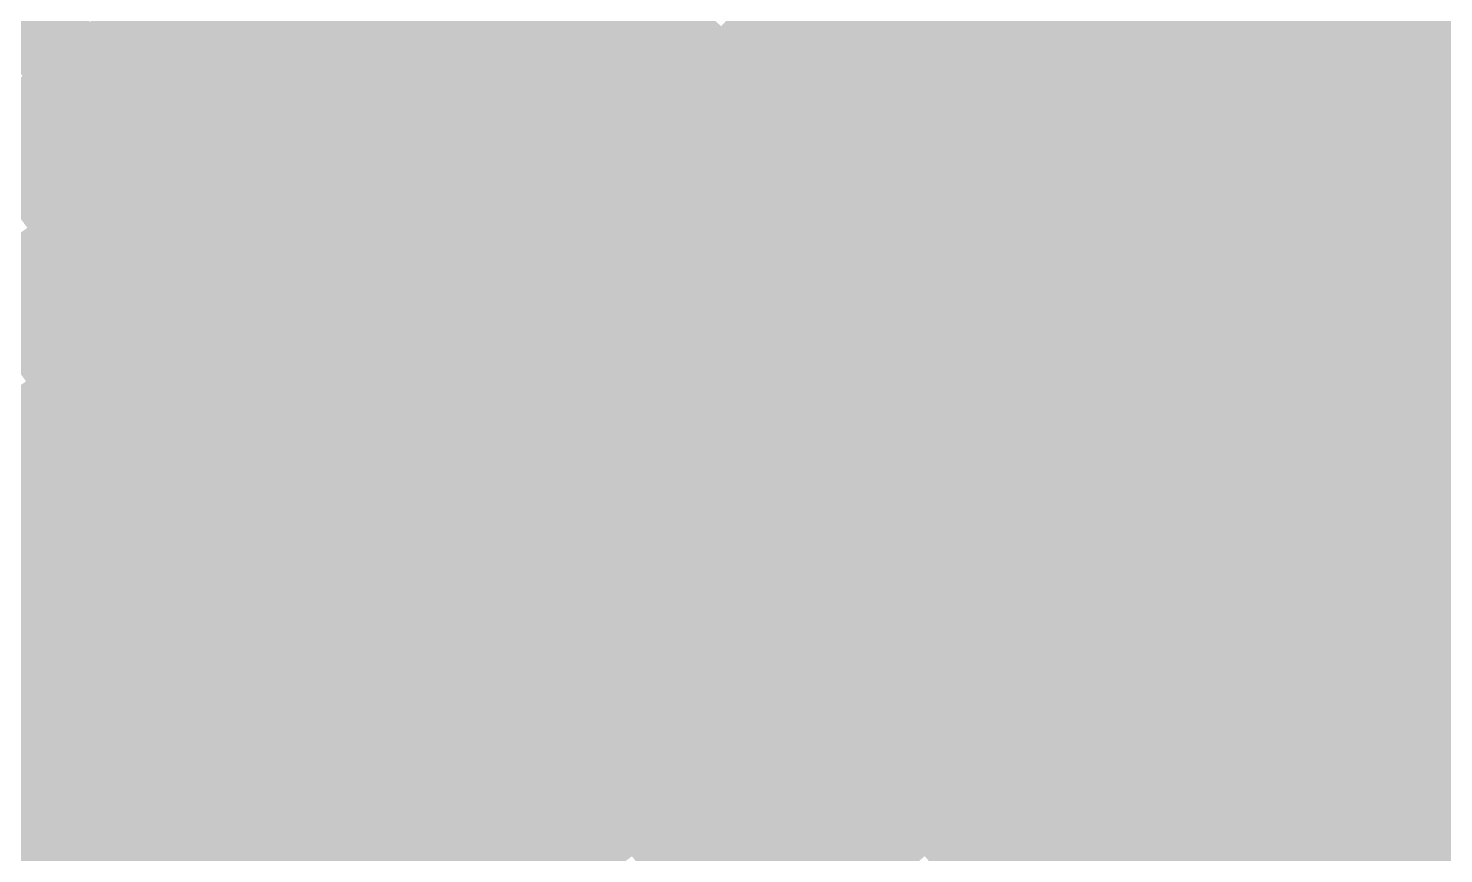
# Model space of a CAD drawing. Header units: inches. Extents: x -266 to 784, y -170 to 213.
# Drawn here: x 35.16 to 58.02, y -57.51 to -44.16 of the extents above; entities that cross this region are included whole.
import ezdxf

# ---------------------------------------------------------------- set-up
doc = ezdxf.new("R2010")
doc.units = ezdxf.units.IN
doc.header["$MEASUREMENT"] = 0

msp = doc.modelspace()

# ---------------------------------------------------------------- linework, layer by layer
at = {"color": 224, "true_color": 0xaf006b}
msp.add_solid([(57.027735, -42.294651), (57.830942, -42.89035), (55.972596, -43.681443), (56.760943, -44.296675)], dxfattribs=at)
at = {"color": 226, "true_color": 0x800061}
msp.add_solid([(42.426407, -42.426407), (43.133514, -43.133514), (41.372433, -43.454825), (42.061973, -44.179072)], dxfattribs=at)
at = {"color": 224, "true_color": 0x950066}
msp.add_solid([(49.218575, -42.456235), (49.975784, -43.109408), (48.161823, -43.651332), (48.902774, -44.322891)], dxfattribs=at)
at = {"color": 224, "true_color": 0x9e0068}
msp.add_solid([(51.7917, -42.50435), (52.564711, -43.138743), (50.732993, -43.76258), (51.490202, -44.415753)], dxfattribs=at)
at = {"color": 224, "true_color": 0xa6006a}
msp.add_solid([(54.395903, -42.45098), (55.18425, -43.066211), (53.337721, -43.773137), (54.110732, -44.40753)], dxfattribs=at)
at = {"color": 226, "true_color": 0x7c0060}
msp.add_solid([(40.682892, -42.730578), (41.372433, -43.454825), (39.621978, -43.716116), (40.293537, -44.457068)], dxfattribs=at)
at = {"color": 226, "true_color": 0x890064}
msp.add_solid([(44.903319, -42.751514), (45.627566, -43.441054), (43.84062, -43.84062), (44.547727, -44.547727)], dxfattribs=at)
at = {"color": 226, "true_color": 0x770060}
msp.add_solid([(38.950419, -42.975165), (39.621978, -43.716116), (37.884025, -43.918113), (38.537198, -44.675322)], dxfattribs=at)
at = {"color": 224, "true_color": 0x910067}
msp.add_solid([(47.420872, -42.979773), (48.161823, -43.651332), (46.351813, -44.130595), (47.07606, -44.820135)], dxfattribs=at)
at = {"color": 232, "true_color": 0xb3006e}
msp.add_solid([(57.830942, -42.89035), (58.63415, -43.486049), (56.760943, -44.296675), (57.549289, -44.911906)], dxfattribs=at)
at = {"color": 226, "true_color": 0x73005f}
msp.add_solid([(37.230852, -43.160904), (37.884025, -43.918113), (36.160417, -44.061596), (36.79481, -44.834606)], dxfattribs=at)
at = {"color": 226, "true_color": 0x840064}
msp.add_solid([(43.133514, -43.133514), (43.84062, -43.84062), (42.061973, -44.179072), (42.751514, -44.903319)], dxfattribs=at)
at = {"color": 224, "true_color": 0x9a0069}
msp.add_solid([(49.975784, -43.109408), (50.732993, -43.76258), (48.902774, -44.322891), (49.643725, -44.99445)], dxfattribs=at)
at = {"color": 224, "true_color": 0xa2006b}
msp.add_solid([(52.564711, -43.138743), (53.337721, -43.773137), (51.490202, -44.415753), (52.24741, -45.068926)], dxfattribs=at)
at = {"color": 224, "true_color": 0xab006d}
msp.add_solid([(55.18425, -43.066211), (55.972596, -43.681443), (54.110732, -44.40753), (54.883742, -45.041923)], dxfattribs=at)
at = {"color": 226, "true_color": 0x6f005e}
msp.add_solid([(35.526024, -43.288585), (36.160417, -44.061596), (34.452969, -44.1474), (35.068201, -44.935746)], dxfattribs=at)
at = {"color": 226, "true_color": 0x800064}
msp.add_solid([(41.372433, -43.454825), (42.061973, -44.179072), (40.293537, -44.457068), (40.965096, -45.198019)], dxfattribs=at)
at = {"color": 226, "true_color": 0x8d0067}
msp.add_solid([(45.627566, -43.441054), (46.351813, -44.130595), (44.547727, -44.547727), (45.254834, -45.254834)], dxfattribs=at)
at = {"color": 224, "true_color": 0x95006a}
msp.add_solid([(48.161823, -43.651332), (48.902774, -44.322891), (47.07606, -44.820135), (47.800307, -45.509676)], dxfattribs=at)
at = {"color": 232, "true_color": 0xb70071}
msp.add_solid([(58.63415, -43.486049), (59.437357, -44.081749), (57.549289, -44.911906), (58.337636, -45.527138)], dxfattribs=at)
at = {"color": 226, "true_color": 0x7c0063}
msp.add_solid([(39.621978, -43.716116), (40.293537, -44.457068), (38.537198, -44.675322), (39.190371, -45.432531)], dxfattribs=at)
at = {"color": 226, "true_color": 0x890067}
msp.add_solid([(43.84062, -43.84062), (44.547727, -44.547727), (42.751514, -44.903319), (43.441054, -45.627566)], dxfattribs=at)
at = {"color": 224, "true_color": 0x9e006c}
msp.add_solid([(50.732993, -43.76258), (51.490202, -44.415753), (49.643725, -44.99445), (50.384677, -45.666009)], dxfattribs=at)
at = {"color": 224, "true_color": 0xa6006e}
msp.add_solid([(53.337721, -43.773137), (54.110732, -44.40753), (52.24741, -45.068926), (53.004619, -45.722099)], dxfattribs=at)
at = {"color": 224, "true_color": 0xaf006f}
msp.add_solid([(55.972596, -43.681443), (56.760943, -44.296675), (54.883742, -45.041923), (55.656753, -45.676316)], dxfattribs=at)
at = {"color": 226, "true_color": 0x730062}
msp.add_solid([(36.160417, -44.061596), (36.79481, -44.834606), (35.068201, -44.935746), (35.683432, -45.724093)], dxfattribs=at)
at = {"color": 226, "true_color": 0x770062}
msp.add_solid([(37.884025, -43.918113), (38.537198, -44.675322), (36.79481, -44.834606), (37.429204, -45.607617)], dxfattribs=at)
at = {"color": 226, "true_color": 0x840067}
msp.add_solid([(42.061973, -44.179072), (42.751514, -44.903319), (40.965096, -45.198019), (41.636655, -45.93897)], dxfattribs=at)
at = {"color": 224, "true_color": 0x91006a}
msp.add_solid([(46.351813, -44.130595), (47.07606, -44.820135), (45.254834, -45.254834), (45.961941, -45.961941)], dxfattribs=at)
at = {"color": 224, "true_color": 0x9a006d}
msp.add_solid([(48.902774, -44.322891), (49.643725, -44.99445), (47.800307, -45.509676), (48.524555, -46.199217)], dxfattribs=at)
at = {"color": 224, "true_color": 0xb30072}
msp.add_solid([(56.760943, -44.296675), (57.549289, -44.911906), (55.656753, -45.676316), (56.429763, -46.31071)], dxfattribs=at)
at = {"color": 226, "true_color": 0x800067}
msp.add_solid([(40.293537, -44.457068), (40.965096, -45.198019), (39.190371, -45.432531), (39.843543, -46.18974)], dxfattribs=at)
at = {"color": 224, "true_color": 0x8d006a}
msp.add_solid([(44.547727, -44.547727), (45.254834, -45.254834), (43.441054, -45.627566), (44.130595, -46.351813)], dxfattribs=at)
at = {"color": 224, "true_color": 0xa2006f}
msp.add_solid([(51.490202, -44.415753), (52.24741, -45.068926), (50.384677, -45.666009), (51.125628, -46.337568)], dxfattribs=at)
at = {"color": 224, "true_color": 0xab0071}
msp.add_solid([(54.110732, -44.40753), (54.883742, -45.041923), (53.004619, -45.722099), (53.761828, -46.375272)], dxfattribs=at)
at = {"color": 226, "true_color": 0x7c0066}
msp.add_solid([(38.537198, -44.675322), (39.190371, -45.432531), (37.429204, -45.607617), (38.063597, -46.380627)], dxfattribs=at)
at = {"color": 226, "true_color": 0x730064}
msp.add_solid([(35.068201, -44.935746), (35.683432, -45.724093), (33.95486, -45.782829), (34.55056, -46.586037)], dxfattribs=at)
at = {"color": 226, "true_color": 0x770065}
msp.add_solid([(36.79481, -44.834606), (37.429204, -45.607617), (35.683432, -45.724093), (36.298664, -46.512439)], dxfattribs=at)
at = {"color": 226, "true_color": 0x89006a}
msp.add_solid([(42.751514, -44.903319), (43.441054, -45.627566), (41.636655, -45.93897), (42.308214, -46.679921)], dxfattribs=at)
at = {"color": 224, "true_color": 0x95006d}
msp.add_solid([(47.07606, -44.820135), (47.800307, -45.509676), (45.961941, -45.961941), (46.669048, -46.669048)], dxfattribs=at)
at = {"color": 224, "true_color": 0x9e0070}
msp.add_solid([(49.643725, -44.99445), (50.384677, -45.666009), (48.524555, -46.199217), (49.248802, -46.888757)], dxfattribs=at)
at = {"color": 232, "true_color": 0xb70075}
msp.add_solid([(57.549289, -44.911906), (58.337636, -45.527138), (56.429763, -46.31071), (57.202774, -46.945103)], dxfattribs=at)
at = {"color": 226, "true_color": 0x84006a}
msp.add_solid([(40.965096, -45.198019), (41.636655, -45.93897), (39.843543, -46.18974), (40.496716, -46.946948)], dxfattribs=at)
at = {"color": 224, "true_color": 0x91006d}
msp.add_solid([(45.254834, -45.254834), (45.961941, -45.961941), (44.130595, -46.351813), (44.820135, -47.07606)], dxfattribs=at)
at = {"color": 224, "true_color": 0xa60072}
msp.add_solid([(52.24741, -45.068926), (53.004619, -45.722099), (51.125628, -46.337568), (51.866579, -47.009127)], dxfattribs=at)
at = {"color": 224, "true_color": 0xaf0073}
msp.add_solid([(54.883742, -45.041923), (55.656753, -45.676316), (53.761828, -46.375272), (54.519037, -47.028445)], dxfattribs=at)
at = {"color": 226, "true_color": 0x800069}
msp.add_solid([(39.190371, -45.432531), (39.843543, -46.18974), (38.063597, -46.380627), (38.69799, -47.153638)], dxfattribs=at)
at = {"color": 226, "true_color": 0x770068}
msp.add_solid([(35.683432, -45.724093), (36.298664, -46.512439), (34.55056, -46.586037), (35.146259, -47.389244)], dxfattribs=at)
at = {"color": 226, "true_color": 0x7c0069}
msp.add_solid([(37.429204, -45.607617), (38.063597, -46.380627), (36.298664, -46.512439), (36.913895, -47.300786)], dxfattribs=at)
at = {"color": 224, "true_color": 0x8d006d}
msp.add_solid([(43.441054, -45.627566), (44.130595, -46.351813), (42.308214, -46.679921), (42.979773, -47.420872)], dxfattribs=at)
at = {"color": 224, "true_color": 0x9a0070}
msp.add_solid([(47.800307, -45.509676), (48.524555, -46.199217), (46.669048, -46.669048), (47.376154, -47.376154)], dxfattribs=at)
at = {"color": 224, "true_color": 0xa20073}
msp.add_solid([(50.384677, -45.666009), (51.125628, -46.337568), (49.248802, -46.888757), (49.973049, -47.578298)], dxfattribs=at)
at = {"color": 224, "true_color": 0xab0075}
msp.add_solid([(53.004619, -45.722099), (53.761828, -46.375272), (51.866579, -47.009127), (52.60753, -47.680686)], dxfattribs=at)
at = {"color": 224, "true_color": 0xb30076}
msp.add_solid([(55.656753, -45.676316), (56.429763, -46.31071), (54.519037, -47.028445), (55.276246, -47.681618)], dxfattribs=at)
at = {"color": 232, "true_color": 0xbc0078}
msp.add_solid([(58.337636, -45.527138), (59.125982, -46.142369), (57.202774, -46.945103), (57.975784, -47.579496)], dxfattribs=at)
at = {"color": 224, "true_color": 0x89006d}
msp.add_solid([(41.636655, -45.93897), (42.308214, -46.679921), (40.496716, -46.946948), (41.149889, -47.704157)], dxfattribs=at)
at = {"color": 224, "true_color": 0x950071}
msp.add_solid([(45.961941, -45.961941), (46.669048, -46.669048), (44.820135, -47.07606), (45.509676, -47.800307)], dxfattribs=at)
at = {"color": 232, "true_color": 0xc0007a}
msp.add_solid([(59.125982, -46.142369), (59.914328, -46.757601), (57.975784, -47.579496), (58.748794, -48.21389)], dxfattribs=at)
at = {"color": 226, "true_color": 0x80006c}
msp.add_solid([(38.063597, -46.380627), (38.69799, -47.153638), (36.913895, -47.300786), (37.529127, -48.089132)], dxfattribs=at)
at = {"color": 226, "true_color": 0x84006d}
msp.add_solid([(39.843543, -46.18974), (40.496716, -46.946948), (38.69799, -47.153638), (39.332384, -47.926648)], dxfattribs=at)
at = {"color": 224, "true_color": 0x910071}
msp.add_solid([(44.130595, -46.351813), (44.820135, -47.07606), (42.979773, -47.420872), (43.651332, -48.161823)], dxfattribs=at)
at = {"color": 224, "true_color": 0x9e0073}
msp.add_solid([(48.524555, -46.199217), (49.248802, -46.888757), (47.376154, -47.376154), (48.083261, -48.083261)], dxfattribs=at)
at = {"color": 224, "true_color": 0xa60076}
msp.add_solid([(51.125628, -46.337568), (51.866579, -47.009127), (49.973049, -47.578298), (50.697296, -48.267838)], dxfattribs=at)
at = {"color": 224, "true_color": 0xaf0078}
msp.add_solid([(53.761828, -46.375272), (54.519037, -47.028445), (52.60753, -47.680686), (53.348481, -48.352245)], dxfattribs=at)
at = {"color": 232, "true_color": 0xb70079}
msp.add_solid([(56.429763, -46.31071), (57.202774, -46.945103), (55.276246, -47.681618), (56.033455, -48.33479)], dxfattribs=at)
at = {"color": 226, "true_color": 0x7c006c}
msp.add_solid([(36.298664, -46.512439), (36.913895, -47.300786), (35.146259, -47.389244), (35.741958, -48.192452)], dxfattribs=at)
at = {"color": 224, "true_color": 0x8d0071}
msp.add_solid([(42.308214, -46.679921), (42.979773, -47.420872), (41.149889, -47.704157), (41.803062, -48.461366)], dxfattribs=at)
at = {"color": 224, "true_color": 0x9a0074}
msp.add_solid([(46.669048, -46.669048), (47.376154, -47.376154), (45.509676, -47.800307), (46.199216, -48.524555)], dxfattribs=at)
at = {"color": 224, "true_color": 0x890071}
msp.add_solid([(40.496716, -46.946948), (41.149889, -47.704157), (39.332384, -47.926648), (39.966777, -48.699659)], dxfattribs=at)
at = {"color": 224, "true_color": 0x950074}
msp.add_solid([(44.820135, -47.07606), (45.509676, -47.800307), (43.651332, -48.161823), (44.322891, -48.902774)], dxfattribs=at)
at = {"color": 224, "true_color": 0xa20076}
msp.add_solid([(49.248802, -46.888757), (49.973049, -47.578298), (48.083261, -48.083261), (48.790368, -48.790368)], dxfattribs=at)
at = {"color": 224, "true_color": 0xab0079}
msp.add_solid([(51.866579, -47.009127), (52.60753, -47.680686), (50.697296, -48.267838), (51.421543, -48.957379)], dxfattribs=at)
at = {"color": 224, "true_color": 0xb3007b}
msp.add_solid([(54.519037, -47.028445), (55.276246, -47.681618), (53.348481, -48.352245), (54.089432, -49.023804)], dxfattribs=at)
at = {"color": 232, "true_color": 0xbc007c}
msp.add_solid([(57.202774, -46.945103), (57.975784, -47.579496), (56.033455, -48.33479), (56.790663, -48.987963)], dxfattribs=at)
at = {"color": 216, "true_color": 0x800070}
msp.add_solid([(36.913895, -47.300786), (37.529127, -48.089132), (35.741958, -48.192452), (36.337658, -48.995659)], dxfattribs=at)
at = {"color": 216, "true_color": 0x840070}
msp.add_solid([(38.69799, -47.153638), (39.332384, -47.926648), (37.529127, -48.089132), (38.144359, -48.877479)], dxfattribs=at)
at = {"color": 216, "true_color": 0x7c006f}
msp.add_solid([(35.146259, -47.389244), (35.741958, -48.192452), (33.972683, -48.237504), (34.548491, -49.055089)], dxfattribs=at)
at = {"color": 224, "true_color": 0x910074}
msp.add_solid([(42.979773, -47.420872), (43.651332, -48.161823), (41.803062, -48.461366), (42.456235, -49.218575)], dxfattribs=at)
at = {"color": 224, "true_color": 0x9e0077}
msp.add_solid([(47.376154, -47.376154), (48.083261, -48.083261), (46.199216, -48.524555), (46.888757, -49.248802)], dxfattribs=at)
at = {"color": 224, "true_color": 0x8d0074}
msp.add_solid([(41.149889, -47.704157), (41.803062, -48.461366), (39.966777, -48.699659), (40.60117, -49.472669)], dxfattribs=at)
at = {"color": 224, "true_color": 0xa6007a}
msp.add_solid([(49.973049, -47.578298), (50.697296, -48.267838), (48.790368, -48.790368), (49.497475, -49.497475)], dxfattribs=at)
at = {"color": 224, "true_color": 0xaf007c}
msp.add_solid([(52.60753, -47.680686), (53.348481, -48.352245), (51.421543, -48.957379), (52.14579, -49.646919)], dxfattribs=at)
at = {"color": 232, "true_color": 0xb7007d}
msp.add_solid([(55.276246, -47.681618), (56.033455, -48.33479), (54.089432, -49.023804), (54.830383, -49.695363)], dxfattribs=at)
at = {"color": 232, "true_color": 0xc0007f}
msp.add_solid([(57.975784, -47.579496), (58.748794, -48.21389), (56.790663, -48.987963), (57.547872, -49.641136)], dxfattribs=at)
at = {"color": 216, "true_color": 0x890074}
msp.add_solid([(39.332384, -47.926648), (39.966777, -48.699659), (38.144359, -48.877479), (38.75959, -49.665825)], dxfattribs=at)
at = {"color": 224, "true_color": 0x9a0077}
msp.add_solid([(45.509676, -47.800307), (46.199216, -48.524555), (44.322891, -48.902774), (44.99445, -49.643725)], dxfattribs=at)
at = {"color": 216, "true_color": 0x800072}
msp.add_solid([(35.741958, -48.192452), (36.337658, -48.995659), (34.548491, -49.055089), (35.1243, -49.872674)], dxfattribs=at)
at = {"color": 216, "true_color": 0x840073}
msp.add_solid([(37.529127, -48.089132), (38.144359, -48.877479), (36.337658, -48.995659), (36.933357, -49.798867)], dxfattribs=at)
at = {"color": 224, "true_color": 0x950078}
msp.add_solid([(43.651332, -48.161823), (44.322891, -48.902774), (42.456235, -49.218575), (43.109408, -49.975784)], dxfattribs=at)
at = {"color": 224, "true_color": 0xa2007a}
msp.add_solid([(48.083261, -48.083261), (48.790368, -48.790368), (46.888757, -49.248802), (47.578298, -49.973049)], dxfattribs=at)
at = {"color": 222, "true_color": 0xc40082}
msp.add_solid([(58.748794, -48.21389), (59.521805, -48.848283), (57.547872, -49.641136), (58.305081, -50.294309)], dxfattribs=at)
at = {"color": 224, "true_color": 0x910078}
msp.add_solid([(41.803062, -48.461366), (42.456235, -49.218575), (40.60117, -49.472669), (41.235563, -50.245679)], dxfattribs=at)
at = {"color": 224, "true_color": 0xab007d}
msp.add_solid([(50.697296, -48.267838), (51.421543, -48.957379), (49.497475, -49.497475), (50.204581, -50.204581)], dxfattribs=at)
at = {"color": 224, "true_color": 0xb3007f}
msp.add_solid([(53.348481, -48.352245), (54.089432, -49.023804), (52.14579, -49.646919), (52.870037, -50.33646)], dxfattribs=at)
at = {"color": 222, "true_color": 0xbc0080}
msp.add_solid([(56.033455, -48.33479), (56.790663, -48.987963), (54.830383, -49.695363), (55.571334, -50.366922)], dxfattribs=at)
at = {"color": 224, "true_color": 0x9e007b}
msp.add_solid([(46.199216, -48.524555), (46.888757, -49.248802), (44.99445, -49.643725), (45.666009, -50.384677)], dxfattribs=at)
at = {"color": 216, "true_color": 0x890077}
msp.add_solid([(38.144359, -48.877479), (38.75959, -49.665825), (36.933357, -49.798867), (37.529056, -50.602074)], dxfattribs=at)
at = {"color": 224, "true_color": 0x8d0077}
msp.add_solid([(39.966777, -48.699659), (40.60117, -49.472669), (38.75959, -49.665825), (39.374822, -50.454171)], dxfattribs=at)
at = {"color": 224, "true_color": 0x9a007b}
msp.add_solid([(44.322891, -48.902774), (44.99445, -49.643725), (43.109408, -49.975784), (43.76258, -50.732993)], dxfattribs=at)
at = {"color": 224, "true_color": 0xa6007d}
msp.add_solid([(48.790368, -48.790368), (49.497475, -49.497475), (47.578298, -49.973049), (48.267838, -50.697296)], dxfattribs=at)
at = {"color": 216, "true_color": 0x840076}
msp.add_solid([(36.337658, -48.995659), (36.933357, -49.798867), (35.1243, -49.872674), (35.700108, -50.690258)], dxfattribs=at)
at = {"color": 224, "true_color": 0xaf0080}
msp.add_solid([(51.421543, -48.957379), (52.14579, -49.646919), (50.204581, -50.204581), (50.911688, -50.911688)], dxfattribs=at)
at = {"color": 222, "true_color": 0xb70082}
msp.add_solid([(54.089432, -49.023804), (54.830383, -49.695363), (52.870037, -50.33646), (53.594284, -51.026)], dxfattribs=at)
at = {"color": 222, "true_color": 0xc00083}
msp.add_solid([(56.790663, -48.987963), (57.547872, -49.641136), (55.571334, -50.366922), (56.312286, -51.038481)], dxfattribs=at)
at = {"color": 224, "true_color": 0x95007b}
msp.add_solid([(42.456235, -49.218575), (43.109408, -49.975784), (41.235563, -50.245679), (41.869957, -51.01869)], dxfattribs=at)
at = {"color": 224, "true_color": 0xa2007e}
msp.add_solid([(46.888757, -49.248802), (47.578298, -49.973049), (45.666009, -50.384677), (46.337568, -51.125628)], dxfattribs=at)
at = {"color": 224, "true_color": 0x91007b}
msp.add_solid([(40.60117, -49.472669), (41.235563, -50.245679), (39.374822, -50.454171), (39.990053, -51.242518)], dxfattribs=at)
at = {"color": 224, "true_color": 0xab0081}
msp.add_solid([(49.497475, -49.497475), (50.204581, -50.204581), (48.267838, -50.697296), (48.957379, -51.421543)], dxfattribs=at)
at = {"color": 216, "true_color": 0x89007a}
msp.add_solid([(36.933357, -49.798867), (37.529056, -50.602074), (35.700108, -50.690258), (36.275916, -51.507843)], dxfattribs=at)
at = {"color": 216, "true_color": 0x8d007b}
msp.add_solid([(38.75959, -49.665825), (39.374822, -50.454171), (37.529056, -50.602074), (38.124755, -51.405282)], dxfattribs=at)
at = {"color": 224, "true_color": 0x9e007e}
msp.add_solid([(44.99445, -49.643725), (45.666009, -50.384677), (43.76258, -50.732993), (44.415753, -51.490202)], dxfattribs=at)
at = {"color": 224, "true_color": 0xb30083}
msp.add_solid([(52.14579, -49.646919), (52.870037, -50.33646), (50.911688, -50.911688), (51.618795, -51.618795)], dxfattribs=at)
at = {"color": 222, "true_color": 0xbc0085}
msp.add_solid([(54.830383, -49.695363), (55.571334, -50.366922), (53.594284, -51.026), (54.318531, -51.715541)], dxfattribs=at)
at = {"color": 222, "true_color": 0xc40086}
msp.add_solid([(57.547872, -49.641136), (58.305081, -50.294309), (56.312286, -51.038481), (57.053237, -51.71004)], dxfattribs=at)
at = {"color": 216, "true_color": 0x840079}
msp.add_solid([(35.1243, -49.872674), (35.700108, -50.690258), (33.889784, -50.719646), (34.445354, -51.551116)], dxfattribs=at)
at = {"color": 224, "true_color": 0x9a007f}
msp.add_solid([(43.109408, -49.975784), (43.76258, -50.732993), (41.869957, -51.01869), (42.50435, -51.7917)], dxfattribs=at)
at = {"color": 224, "true_color": 0xa60081}
msp.add_solid([(47.578298, -49.973049), (48.267838, -50.697296), (46.337568, -51.125628), (47.009127, -51.866579)], dxfattribs=at)
at = {"color": 224, "true_color": 0x95007f}
msp.add_solid([(41.235563, -50.245679), (41.869957, -51.01869), (39.990053, -51.242518), (40.605285, -52.030864)], dxfattribs=at)
at = {"color": 224, "true_color": 0xaf0084}
msp.add_solid([(50.204581, -50.204581), (50.911688, -50.911688), (48.957379, -51.421543), (49.646919, -52.14579)], dxfattribs=at)
at = {"color": 222, "true_color": 0xc90089}
msp.add_solid([(58.305081, -50.294309), (59.06229, -50.947482), (57.053237, -51.71004), (57.794188, -52.381598)], dxfattribs=at)
at = {"color": 224, "true_color": 0x91007e}
msp.add_solid([(39.374822, -50.454171), (39.990053, -51.242518), (38.124755, -51.405282), (38.720455, -52.20849)], dxfattribs=at)
at = {"color": 224, "true_color": 0xa20082}
msp.add_solid([(45.666009, -50.384677), (46.337568, -51.125628), (44.415753, -51.490202), (45.068926, -52.24741)], dxfattribs=at)
at = {"color": 222, "true_color": 0xb70086}
msp.add_solid([(52.870037, -50.33646), (53.594284, -51.026), (51.618795, -51.618795), (52.325902, -52.325902)], dxfattribs=at)
at = {"color": 222, "true_color": 0xc00088}
msp.add_solid([(55.571334, -50.366922), (56.312286, -51.038481), (54.318531, -51.715541), (55.042778, -52.405081)], dxfattribs=at)
at = {"color": 216, "true_color": 0x89007d}
msp.add_solid([(35.700108, -50.690258), (36.275916, -51.507843), (34.445354, -51.551116), (35.000925, -52.382586)], dxfattribs=at)
at = {"color": 216, "true_color": 0x8d007e}
msp.add_solid([(37.529056, -50.602074), (38.124755, -51.405282), (36.275916, -51.507843), (36.851724, -52.325428)], dxfattribs=at)
at = {"color": 224, "true_color": 0x9e0082}
msp.add_solid([(43.76258, -50.732993), (44.415753, -51.490202), (42.50435, -51.7917), (43.138743, -52.564711)], dxfattribs=at)
at = {"color": 224, "true_color": 0xab0085}
msp.add_solid([(48.267838, -50.697296), (48.957379, -51.421543), (47.009127, -51.866579), (47.680686, -52.60753)], dxfattribs=at)
at = {"color": 222, "true_color": 0xb30087}
msp.add_solid([(50.911688, -50.911688), (51.618795, -51.618795), (49.646919, -52.14579), (50.33646, -52.870037)], dxfattribs=at)
at = {"color": 222, "true_color": 0xcd008c}
msp.add_solid([(59.06229, -50.947482), (59.819499, -51.600655), (57.794188, -52.381598), (58.535139, -53.053157)], dxfattribs=at)
at = {"color": 224, "true_color": 0x9a0082}
msp.add_solid([(41.869957, -51.01869), (42.50435, -51.7917), (40.605285, -52.030864), (41.220517, -52.819211)], dxfattribs=at)
at = {"color": 224, "true_color": 0xa60085}
msp.add_solid([(46.337568, -51.125628), (47.009127, -51.866579), (45.068926, -52.24741), (45.722099, -53.004619)], dxfattribs=at)
at = {"color": 222, "true_color": 0xbc0089}
msp.add_solid([(53.594284, -51.026), (54.318531, -51.715541), (52.325902, -52.325902), (53.033009, -53.033009)], dxfattribs=at)
at = {"color": 222, "true_color": 0xc4008b}
msp.add_solid([(56.312286, -51.038481), (57.053237, -51.71004), (55.042778, -52.405081), (55.767025, -53.094622)], dxfattribs=at)
at = {"color": 224, "true_color": 0x910082}
msp.add_solid([(38.124755, -51.405282), (38.720455, -52.20849), (36.851724, -52.325428), (37.427532, -53.143013)], dxfattribs=at)
at = {"color": 224, "true_color": 0x950082}
msp.add_solid([(39.990053, -51.242518), (40.605285, -52.030864), (38.720455, -52.20849), (39.316154, -53.011697)], dxfattribs=at)
at = {"color": 214, "true_color": 0xaf0088}
msp.add_solid([(48.957379, -51.421543), (49.646919, -52.14579), (47.680686, -52.60753), (48.352245, -53.348481)], dxfattribs=at)
at = {"color": 216, "true_color": 0x8d0081}
msp.add_solid([(36.275916, -51.507843), (36.851724, -52.325428), (35.000925, -52.382586), (35.556495, -53.214055)], dxfattribs=at)
at = {"color": 214, "true_color": 0xa20086}
msp.add_solid([(44.415753, -51.490202), (45.068926, -52.24741), (43.138743, -52.564711), (43.773137, -53.337721)], dxfattribs=at)
at = {"color": 222, "true_color": 0xb7008a}
msp.add_solid([(51.618795, -51.618795), (52.325902, -52.325902), (50.33646, -52.870037), (51.026, -53.594284)], dxfattribs=at)
at = {"color": 214, "true_color": 0x9e0086}
msp.add_solid([(42.50435, -51.7917), (43.138743, -52.564711), (41.220517, -52.819211), (41.835748, -53.607557)], dxfattribs=at)
at = {"color": 214, "true_color": 0xab0089}
msp.add_solid([(47.009127, -51.866579), (47.680686, -52.60753), (45.722099, -53.004619), (46.375272, -53.761828)], dxfattribs=at)
at = {"color": 222, "true_color": 0xc0008c}
msp.add_solid([(54.318531, -51.715541), (55.042778, -52.405081), (53.033009, -53.033009), (53.740115, -53.740115)], dxfattribs=at)
at = {"color": 222, "true_color": 0xc9008e}
msp.add_solid([(57.053237, -51.71004), (57.794188, -52.381598), (55.767025, -53.094622), (56.491272, -53.784162)], dxfattribs=at)
at = {"color": 214, "true_color": 0x9a0086}
msp.add_solid([(40.605285, -52.030864), (41.220517, -52.819211), (39.316154, -53.011697), (39.911853, -53.814905)], dxfattribs=at)
at = {"color": 216, "true_color": 0x910085}
msp.add_solid([(36.851724, -52.325428), (37.427532, -53.143013), (35.556495, -53.214055), (36.112065, -54.045525)], dxfattribs=at)
at = {"color": 214, "true_color": 0x950086}
msp.add_solid([(38.720455, -52.20849), (39.316154, -53.011697), (37.427532, -53.143013), (38.003341, -53.960598)], dxfattribs=at)
at = {"color": 214, "true_color": 0xa60089}
msp.add_solid([(45.068926, -52.24741), (45.722099, -53.004619), (43.773137, -53.337721), (44.40753, -54.110732)], dxfattribs=at)
at = {"color": 222, "true_color": 0xb3008b}
msp.add_solid([(49.646919, -52.14579), (50.33646, -52.870037), (48.352245, -53.348481), (49.023804, -54.089432)], dxfattribs=at)
at = {"color": 222, "true_color": 0xbc008e}
msp.add_solid([(52.325902, -52.325902), (53.033009, -53.033009), (51.026, -53.594284), (51.715541, -54.318531)], dxfattribs=at)
at = {"color": 216, "true_color": 0x8d0085}
msp.add_solid([(35.000925, -52.382586), (35.556495, -53.214055), (33.70485, -53.225775), (34.239848, -54.070628)], dxfattribs=at)
at = {"color": 214, "true_color": 0xa20089}
msp.add_solid([(43.138743, -52.564711), (43.773137, -53.337721), (41.835748, -53.607557), (42.45098, -54.395904)], dxfattribs=at)
at = {"color": 222, "true_color": 0xc4008f}
msp.add_solid([(55.042778, -52.405081), (55.767025, -53.094622), (53.740115, -53.740115), (54.447222, -54.447222)], dxfattribs=at)
at = {"color": 222, "true_color": 0xcd0091}
msp.add_solid([(57.794188, -52.381598), (58.535139, -53.053157), (56.491272, -53.784162), (57.21552, -54.473703)], dxfattribs=at)
at = {"color": 214, "true_color": 0xaf008c}
msp.add_solid([(47.680686, -52.60753), (48.352245, -53.348481), (46.375272, -53.761828), (47.028445, -54.519037)], dxfattribs=at)
at = {"color": 214, "true_color": 0x9a0089}
msp.add_solid([(39.316154, -53.011697), (39.911853, -53.814905), (38.003341, -53.960598), (38.579149, -54.778182)], dxfattribs=at)
at = {"color": 214, "true_color": 0x9e008a}
msp.add_solid([(41.220517, -52.819211), (41.835748, -53.607557), (39.911853, -53.814905), (40.507553, -54.618112)], dxfattribs=at)
at = {"color": 214, "true_color": 0xab008d}
msp.add_solid([(45.722099, -53.004619), (46.375272, -53.761828), (44.40753, -54.110732), (45.041923, -54.883742)], dxfattribs=at)
at = {"color": 222, "true_color": 0xb7008f}
msp.add_solid([(50.33646, -52.870037), (51.026, -53.594284), (49.023804, -54.089432), (49.695363, -54.830383)], dxfattribs=at)
at = {"color": 222, "true_color": 0xc00091}
msp.add_solid([(53.033009, -53.033009), (53.740115, -53.740115), (51.715541, -54.318531), (52.405081, -55.042778)], dxfattribs=at)
at = {"color": 214, "true_color": 0x910089}
msp.add_solid([(35.556495, -53.214055), (36.112065, -54.045525), (34.239848, -54.070628), (34.774845, -54.915482)], dxfattribs=at)
at = {"color": 214, "true_color": 0x950089}
msp.add_solid([(37.427532, -53.143013), (38.003341, -53.960598), (36.112065, -54.045525), (36.667635, -54.876994)], dxfattribs=at)
at = {"color": 222, "true_color": 0xc90092}
msp.add_solid([(55.767025, -53.094622), (56.491272, -53.784162), (54.447222, -54.447222), (55.154329, -55.154329)], dxfattribs=at)
at = {"color": 222, "true_color": 0xd10094}
msp.add_solid([(58.535139, -53.053157), (59.27609, -53.724716), (57.21552, -54.473703), (57.939767, -55.163244)], dxfattribs=at)
at = {"color": 214, "true_color": 0xa6008d}
msp.add_solid([(43.773137, -53.337721), (44.40753, -54.110732), (42.45098, -54.395904), (43.066211, -55.18425)], dxfattribs=at)
at = {"color": 222, "true_color": 0xb30090}
msp.add_solid([(48.352245, -53.348481), (49.023804, -54.089432), (47.028445, -54.519037), (47.681618, -55.276246)], dxfattribs=at)
at = {"color": 214, "true_color": 0xa2008d}
msp.add_solid([(41.835748, -53.607557), (42.45098, -54.395904), (40.507553, -54.618112), (41.103252, -55.42132)], dxfattribs=at)
at = {"color": 222, "true_color": 0xbc0092}
msp.add_solid([(51.026, -53.594284), (51.715541, -54.318531), (49.695363, -54.830383), (50.366922, -55.571334)], dxfattribs=at)
at = {"color": 222, "true_color": 0xd50097}
msp.add_solid([(59.27609, -53.724716), (60.017041, -54.396275), (57.939767, -55.163244), (58.664014, -55.852784)], dxfattribs=at)
at = {"color": 214, "true_color": 0x9e008d}
msp.add_solid([(39.911853, -53.814905), (40.507553, -54.618112), (38.579149, -54.778182), (39.154957, -55.595767)], dxfattribs=at)
at = {"color": 214, "true_color": 0xaf0090}
msp.add_solid([(46.375272, -53.761828), (47.028445, -54.519037), (45.041923, -54.883742), (45.676316, -55.656753)], dxfattribs=at)
at = {"color": 222, "true_color": 0xc40094}
msp.add_solid([(53.740115, -53.740115), (54.447222, -54.447222), (52.405081, -55.042778), (53.094622, -55.767025)], dxfattribs=at)
at = {"color": 222, "true_color": 0xcd0096}
msp.add_solid([(56.491272, -53.784162), (57.21552, -54.473703), (55.154329, -55.154329), (55.861436, -55.861436)], dxfattribs=at)
at = {"color": 214, "true_color": 0x95008d}
msp.add_solid([(36.112065, -54.045525), (36.667635, -54.876994), (34.774845, -54.915482), (35.309843, -55.760335)], dxfattribs=at)
at = {"color": 214, "true_color": 0x9a008d}
msp.add_solid([(38.003341, -53.960598), (38.579149, -54.778182), (36.667635, -54.876994), (37.223206, -55.708464)], dxfattribs=at)
at = {"color": 214, "true_color": 0xab0091}
msp.add_solid([(44.40753, -54.110732), (45.041923, -54.883742), (43.066211, -55.18425), (43.681443, -55.972596)], dxfattribs=at)
at = {"color": 222, "true_color": 0xb70093}
msp.add_solid([(49.023804, -54.089432), (49.695363, -54.830383), (47.681618, -55.276246), (48.33479, -56.033455)], dxfattribs=at)
at = {"color": 214, "true_color": 0xa60091}
msp.add_solid([(42.45098, -54.395904), (43.066211, -55.18425), (41.103252, -55.42132), (41.698951, -56.224527)], dxfattribs=at)
at = {"color": 222, "true_color": 0xc00095}
msp.add_solid([(51.715541, -54.318531), (52.405081, -55.042778), (50.366922, -55.571334), (51.038481, -56.312286)], dxfattribs=at)
at = {"color": 214, "true_color": 0xa20091}
msp.add_solid([(40.507553, -54.618112), (41.103252, -55.42132), (39.154957, -55.595767), (39.730765, -56.413352)], dxfattribs=at)
at = {"color": 222, "true_color": 0xb30094}
msp.add_solid([(47.028445, -54.519037), (47.681618, -55.276246), (45.676316, -55.656753), (46.31071, -56.429763)], dxfattribs=at)
at = {"color": 222, "true_color": 0xc90097}
msp.add_solid([(54.447222, -54.447222), (55.154329, -55.154329), (53.094622, -55.767025), (53.784162, -56.491272)], dxfattribs=at)
at = {"color": 222, "true_color": 0xd10099}
msp.add_solid([(57.21552, -54.473703), (57.939767, -55.163244), (55.861436, -55.861436), (56.568542, -56.568543)], dxfattribs=at)
at = {"color": 214, "true_color": 0x9e0091}
msp.add_solid([(38.579149, -54.778182), (39.154957, -55.595767), (37.223206, -55.708464), (37.778776, -56.539934)], dxfattribs=at)
at = {"color": 222, "true_color": 0xbc0096}
msp.add_solid([(49.695363, -54.830383), (50.366922, -55.571334), (48.33479, -56.033455), (48.987963, -56.790663)], dxfattribs=at)
at = {"color": 214, "true_color": 0x950090}
msp.add_solid([(34.774845, -54.915482), (35.309843, -55.760335), (33.416678, -55.75236), (33.930781, -56.610088)], dxfattribs=at)
at = {"color": 214, "true_color": 0x9a0091}
msp.add_solid([(36.667635, -54.876994), (37.223206, -55.708464), (35.309843, -55.760335), (35.844841, -56.605189)], dxfattribs=at)
at = {"color": 214, "true_color": 0xaf0094}
msp.add_solid([(45.041923, -54.883742), (45.676316, -55.656753), (43.681443, -55.972596), (44.296675, -56.760943)], dxfattribs=at)
at = {"color": 222, "true_color": 0xc40099}
msp.add_solid([(52.405081, -55.042778), (53.094622, -55.767025), (51.038481, -56.312286), (51.71004, -57.053237)], dxfattribs=at)
at = {"color": 214, "true_color": 0xab0095}
msp.add_solid([(43.066211, -55.18425), (43.681443, -55.972596), (41.698951, -56.224527), (42.294651, -57.027735)], dxfattribs=at)
at = {"color": 222, "true_color": 0xb70097}
msp.add_solid([(47.681618, -55.276246), (48.33479, -56.033455), (46.31071, -56.429763), (46.945103, -57.202774)], dxfattribs=at)
at = {"color": 222, "true_color": 0xcd009a}
msp.add_solid([(55.154329, -55.154329), (55.861436, -55.861436), (53.784162, -56.491272), (54.473703, -57.21552)], dxfattribs=at)
at = {"color": 222, "true_color": 0xd5009c}
msp.add_solid([(57.939767, -55.163244), (58.664014, -55.852784), (56.568542, -56.568543), (57.275649, -57.275649)], dxfattribs=at)
at = {"color": 214, "true_color": 0xa60095}
msp.add_solid([(41.103252, -55.42132), (41.698951, -56.224527), (39.730765, -56.413352), (40.306573, -57.230937)], dxfattribs=at)
at = {"color": 214, "true_color": 0x9a0094}
msp.add_solid([(35.309843, -55.760335), (35.844841, -56.605189), (33.930781, -56.610088), (34.444884, -57.467817)], dxfattribs=at)
at = {"color": 214, "true_color": 0x9e0095}
msp.add_solid([(37.223206, -55.708464), (37.778776, -56.539934), (35.844841, -56.605189), (36.379838, -57.450042)], dxfattribs=at)
at = {"color": 214, "true_color": 0xa20095}
msp.add_solid([(39.154957, -55.595767), (39.730765, -56.413352), (37.778776, -56.539934), (38.334346, -57.371403)], dxfattribs=at)
at = {"color": 222, "true_color": 0xb30098}
msp.add_solid([(45.676316, -55.656753), (46.31071, -56.429763), (44.296675, -56.760943), (44.911906, -57.549289)], dxfattribs=at)
at = {"color": 222, "true_color": 0xc0009a}
msp.add_solid([(50.366922, -55.571334), (51.038481, -56.312286), (48.987963, -56.790663), (49.641136, -57.547872)], dxfattribs=at)
at = {"color": 222, "true_color": 0xc9009c}
msp.add_solid([(53.094622, -55.767025), (53.784162, -56.491272), (51.71004, -57.053237), (52.381598, -57.794188)], dxfattribs=at)
at = {"color": 214, "true_color": 0xaf0098}
msp.add_solid([(43.681443, -55.972596), (44.296675, -56.760943), (42.294651, -57.027735), (42.89035, -57.830942)], dxfattribs=at)
at = {"color": 222, "true_color": 0xd1009e}
msp.add_solid([(55.861436, -55.861436), (56.568542, -56.568543), (54.473703, -57.21552), (55.163244, -57.939767)], dxfattribs=at)
at = {"color": 222, "true_color": 0xda009f}
msp.add_solid([(58.664014, -55.852784), (59.388261, -56.542325), (57.275649, -57.275649), (57.982756, -57.982756)], dxfattribs=at)
at = {"color": 214, "true_color": 0xab0099}
msp.add_solid([(41.698951, -56.224527), (42.294651, -57.027735), (40.306573, -57.230937), (40.882382, -58.048522)], dxfattribs=at)
at = {"color": 222, "true_color": 0xbc009b}
msp.add_solid([(48.33479, -56.033455), (48.987963, -56.790663), (46.945103, -57.202774), (47.579496, -57.975784)], dxfattribs=at)
at = {"color": 214, "true_color": 0xa60099}
msp.add_solid([(39.730765, -56.413352), (40.306573, -57.230937), (38.334346, -57.371403), (38.889916, -58.202873)], dxfattribs=at)
at = {"color": 222, "true_color": 0xb7009c}
msp.add_solid([(46.31071, -56.429763), (46.945103, -57.202774), (44.911906, -57.549289), (45.527138, -58.337636)], dxfattribs=at)
at = {"color": 222, "true_color": 0xc4009d}
msp.add_solid([(51.038481, -56.312286), (51.71004, -57.053237), (49.641136, -57.547872), (50.294309, -58.305081)], dxfattribs=at)
at = {"color": 214, "true_color": 0x9e0098}
msp.add_solid([(35.844841, -56.605189), (36.379838, -57.450042), (34.444884, -57.467817), (34.958987, -58.325545)], dxfattribs=at)
at = {"color": 214, "true_color": 0xa20099}
msp.add_solid([(37.778776, -56.539934), (38.334346, -57.371403), (36.379838, -57.450042), (36.914836, -58.294896)], dxfattribs=at)
at = {"color": 222, "true_color": 0xcd009f}
msp.add_solid([(53.784162, -56.491272), (54.473703, -57.21552), (52.381598, -57.794188), (53.053157, -58.535139)], dxfattribs=at)
at = {"color": 222, "true_color": 0xd500a1}
msp.add_solid([(56.568542, -56.568543), (57.275649, -57.275649), (55.163244, -57.939767), (55.852784, -58.664014)], dxfattribs=at)
at = {"color": 222, "true_color": 0xde00a2}
msp.add_solid([(59.388261, -56.542325), (60.112508, -57.231865), (57.982756, -57.982756), (58.689863, -58.689863)], dxfattribs=at)
at = {"color": 222, "true_color": 0xb3009c}
msp.add_solid([(44.296675, -56.760943), (44.911906, -57.549289), (42.89035, -57.830942), (43.486049, -58.63415)], dxfattribs=at)
at = {"color": 222, "true_color": 0xc0009e}
msp.add_solid([(48.987963, -56.790663), (49.641136, -57.547872), (47.579496, -57.975784), (48.21389, -58.748794)], dxfattribs=at)
at = {"color": 214, "true_color": 0xaf009c}
msp.add_solid([(42.294651, -57.027735), (42.89035, -57.830942), (40.882382, -58.048522), (41.45819, -58.866107)], dxfattribs=at)
at = {"color": 222, "true_color": 0xc900a1}
msp.add_solid([(51.71004, -57.053237), (52.381598, -57.794188), (50.294309, -58.305081), (50.947482, -59.06229)], dxfattribs=at)
at = {"color": 214, "true_color": 0xa6009d}
msp.add_solid([(38.334346, -57.371403), (38.889916, -58.202873), (36.914836, -58.294896), (37.449833, -59.13975)], dxfattribs=at)
at = {"color": 214, "true_color": 0xab009d}
msp.add_solid([(40.306573, -57.230937), (40.882382, -58.048522), (38.889916, -58.202873), (39.445487, -59.034342)], dxfattribs=at)
at = {"color": 222, "true_color": 0xbc009f}
msp.add_solid([(46.945103, -57.202774), (47.579496, -57.975784), (45.527138, -58.337636), (46.142369, -59.125982)], dxfattribs=at)
at = {"color": 222, "true_color": 0xd100a3}
msp.add_solid([(54.473703, -57.21552), (55.163244, -57.939767), (53.053157, -58.535139), (53.724716, -59.27609)], dxfattribs=at)
at = {"color": 222, "true_color": 0xda00a4}
msp.add_solid([(57.275649, -57.275649), (57.982756, -57.982756), (55.852784, -58.664014), (56.542325, -59.388261)], dxfattribs=at)
at = {"color": 214, "true_color": 0xa2009c}
msp.add_solid([(36.379838, -57.450042), (36.914836, -58.294896), (34.958987, -58.325545), (35.473089, -59.183274)], dxfattribs=at)

doc.saveas('drawing.dxf')
